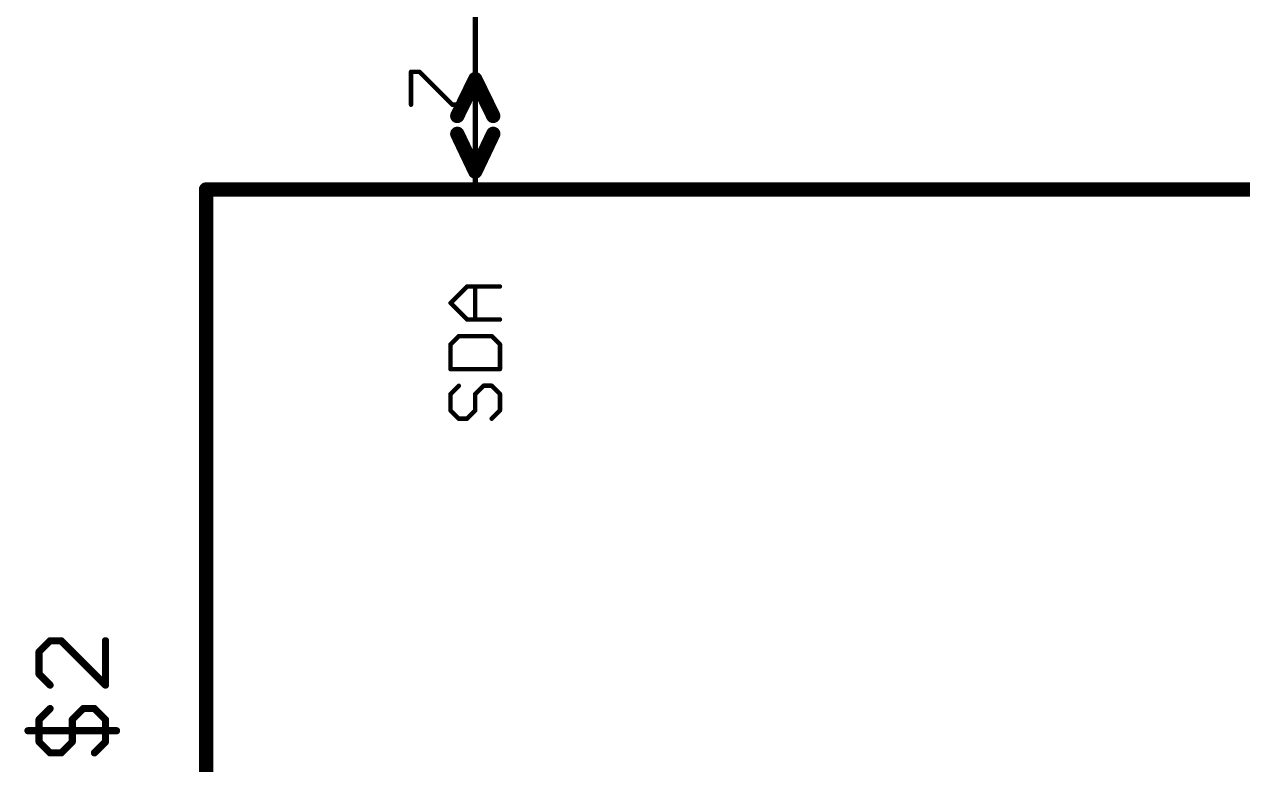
# Model space of a CAD drawing. Extents: x -48 to 226, y 23 to 111.
# Drawn here: x 162.5 to 196.98, y 52.31 to 73.25 of the extents above; entities that cross this region are included whole.
import ezdxf

# ---------------------------------------------------------------- set-up
doc = ezdxf.new("R2010")
doc.units = 0
doc.layers.add('94', color=14, linetype='CONTINUOUS')
doc.layers.add('95', color=251, linetype='CONTINUOUS')

msp = doc.modelspace()

# ---------------------------------------------------------------- linework, layer by layer
at = {"layer": '94'}
for points, const_width in [([(175.26, 73.66), (175.26, 68.58)], 0.1524), ([(174.752, 70.6628), (175.26, 71.7042)], 0.4064), ([(175.768, 70.6628), (175.26, 71.7042)], 0.4064), ([(175.26, 69.088), (174.752, 70.1548)], 0.4064), ([(175.26, 69.088), (175.768, 70.1548)], 0.4064), ([(218.44, 68.58), (167.64, 68.58)], 0.4064), ([(167.64, 68.58), (167.64, 43.18)], 0.4064)]:
    msp.add_lwpolyline(points, dxfattribs=dict(at, const_width=const_width))
for points, const_width in [([(175.3513, 71.7487, 1), (175.1687, 71.6597)], 0.2032), ([(175.3513, 71.6597, 1), (175.1687, 71.7487)], 0.2032), ([(174.6607, 70.7073, 1), (174.8433, 70.6183)], 0.2032), ([(175.6767, 70.6183, 1), (175.8593, 70.7073)], 0.2032), ([(174.8437, 70.1985, 1), (174.6603, 70.1111)], 0.2032), ([(175.8597, 70.1111, 1), (175.6763, 70.1985)], 0.2032), ([(175.1683, 69.1317, 1), (175.3517, 69.0443)], 0.2032), ([(175.1683, 69.0443, 1), (175.3517, 69.1317)], 0.2032), ([(167.64, 68.6816, 1), (167.64, 68.4784)], 0.2032), ([(167.7416, 68.58, 1), (167.5384, 68.58)], 0.2032), ([(175.2219, 68.58, 1), (175.2981, 68.58)], 0.0762)]:
    msp.add_lwpolyline(points, format="xyb", dxfattribs=dict(at, const_width=const_width))
at = {"layer": '95'}
for points, const_width in [([(173.4427, 70.9803), (173.4427, 71.9124)], 0.127), ([(173.4427, 71.9124), (173.6757, 71.9124)], 0.127), ([(173.6757, 71.9124), (174.6079, 70.9803)], 0.127), ([(174.6079, 70.9803), (174.8409, 70.9803)], 0.127), ([(174.5603, 65.3695), (175.0264, 65.8355)], 0.127), ([(175.0264, 65.8355), (175.9585, 65.8355)], 0.127), ([(175.2594, 64.9034), (175.2594, 65.8355)], 0.127), ([(175.0264, 64.9034), (174.5603, 65.3695)], 0.127), ([(175.9585, 64.9034), (175.0264, 64.9034)], 0.127), ([(174.7933, 64.4323), (174.5603, 64.1992)], 0.127), ([(175.7255, 64.4323), (174.7933, 64.4323)], 0.127), ([(175.9585, 64.1992), (175.7255, 64.4323)], 0.127), ([(174.5603, 64.1992), (174.5603, 63.5001)], 0.127), ([(175.9585, 63.5001), (175.9585, 64.1992)], 0.127), ([(174.5603, 63.5001), (175.9585, 63.5001)], 0.127), ([(174.7933, 63.029), (174.5603, 62.796)], 0.127), ([(174.5603, 62.796), (174.5603, 62.3299)], 0.127), ([(175.2594, 62.796), (175.4924, 63.029)], 0.127), ([(175.2594, 62.3299), (175.2594, 62.796)], 0.127), ([(175.4924, 63.029), (175.7255, 63.029)], 0.127), ([(175.7255, 63.029), (175.9585, 62.796)], 0.127), ([(175.9585, 62.796), (175.9585, 62.3299)], 0.127), ([(174.5603, 62.3299), (174.7933, 62.0969)], 0.127), ([(174.7933, 62.0969), (175.0264, 62.0969)], 0.127), ([(175.0264, 62.0969), (175.2594, 62.3299)], 0.127), ([(175.9585, 62.3299), (175.7255, 62.0969)], 0.127), ([(163.2275, 55.8136), (162.914, 55.5)], 0.2032), ([(163.5411, 55.8136), (163.2275, 55.8136)], 0.2032), ([(164.7952, 54.5594), (163.5411, 55.8136)], 0.2032), ([(164.7952, 55.8136), (164.7952, 54.5594)], 0.2032), ([(162.914, 55.5), (162.914, 54.873)], 0.2032), ([(162.914, 54.873), (163.2275, 54.5594)], 0.2032), ([(162.914, 53.5822), (163.2275, 53.8957)], 0.2032), ([(164.1681, 53.8957), (163.8546, 53.5822)], 0.2032), ([(164.4817, 53.8957), (164.1681, 53.8957)], 0.2032), ([(164.7952, 53.5822), (164.4817, 53.8957)], 0.2032), ([(162.914, 52.9551), (162.914, 53.5822)], 0.2032), ([(163.8546, 53.5822), (163.8546, 52.9551)], 0.2032), ([(164.7952, 52.9551), (164.7952, 53.5822)], 0.2032), ([(162.6005, 53.2687), (165.1087, 53.2687)], 0.2032), ([(163.2275, 52.6416), (162.914, 52.9551)], 0.2032), ([(163.8546, 52.9551), (163.5411, 52.6416)], 0.2032), ([(164.4817, 52.6416), (164.7952, 52.9551)], 0.2032), ([(163.5411, 52.6416), (163.2275, 52.6416)], 0.2032)]:
    msp.add_lwpolyline(points, dxfattribs=dict(at, const_width=const_width))
for points, const_width in [([(173.4427, 71.9442, 1), (173.4427, 71.8807)], 0.0635), ([(173.4745, 71.9124, 1), (173.411, 71.9124)], 0.0635), ([(173.6982, 71.9349, 1), (173.6533, 71.89)], 0.0635), ([(173.6757, 71.8807, 1), (173.6757, 71.9442)], 0.0635), ([(174.6079, 71.0121, 1), (174.6079, 70.9485)], 0.0635), ([(174.5854, 70.9578, 1), (174.6303, 71.0028)], 0.0635), ([(174.8409, 70.9485, 1), (174.8409, 71.0121)], 0.0635), ([(173.411, 70.9803, 1), (173.4745, 70.9803)], 0.0635), ([(175.0264, 65.8673, 1), (175.0264, 65.8038)], 0.0635), ([(175.0488, 65.8131, 1), (175.0039, 65.858)], 0.0635), ([(175.2912, 65.8355, 1), (175.2277, 65.8355)], 0.0635), ([(175.9585, 65.8038, 1), (175.9585, 65.8673)], 0.0635), ([(174.5828, 65.3919, 1), (174.5379, 65.347)], 0.0635), ([(174.5379, 65.3919, 1), (174.5828, 65.347)], 0.0635), ([(175.0264, 64.9352, 1), (175.0264, 64.8717)], 0.0635), ([(175.0039, 64.881, 1), (175.0488, 64.9259)], 0.0635), ([(175.2277, 64.9034, 1), (175.2912, 64.9034)], 0.0635), ([(175.9585, 64.8717, 1), (175.9585, 64.9352)], 0.0635), ([(174.7933, 64.464, 1), (174.7933, 64.4005)], 0.0635), ([(174.8158, 64.4098, 1), (174.7709, 64.4547)], 0.0635), ([(175.7479, 64.4547, 1), (175.703, 64.4098)], 0.0635), ([(175.7255, 64.4005, 1), (175.7255, 64.464)], 0.0635), ([(174.5921, 64.1992, 1), (174.5286, 64.1992)], 0.0635), ([(174.5379, 64.2217, 1), (174.5828, 64.1768)], 0.0635), ([(175.9903, 64.1992, 1), (175.9268, 64.1992)], 0.0635), ([(175.936, 64.1768, 1), (175.981, 64.2217)], 0.0635), ([(174.5603, 63.5319, 1), (174.5603, 63.4684)], 0.0635), ([(174.5286, 63.5001, 1), (174.5921, 63.5001)], 0.0635), ([(175.9268, 63.5001, 1), (175.9903, 63.5001)], 0.0635), ([(175.9585, 63.4684, 1), (175.9585, 63.5319)], 0.0635), ([(174.5921, 62.796, 1), (174.5286, 62.796)], 0.0635), ([(174.5379, 62.8184, 1), (174.5828, 62.7735)], 0.0635), ([(174.8158, 63.0065, 1), (174.7709, 63.0514)], 0.0635), ([(175.2912, 62.796, 1), (175.2277, 62.796)], 0.0635), ([(175.237, 62.8184, 1), (175.2819, 62.7735)], 0.0635), ([(175.4924, 63.0607, 1), (175.4924, 62.9972)], 0.0635), ([(175.5149, 63.0065, 1), (175.47, 63.0514)], 0.0635), ([(175.7479, 63.0514, 1), (175.703, 63.0065)], 0.0635), ([(175.7255, 62.9972, 1), (175.7255, 63.0607)], 0.0635), ([(175.9903, 62.796, 1), (175.9268, 62.796)], 0.0635), ([(175.936, 62.7735, 1), (175.981, 62.8184)], 0.0635), ([(174.5828, 62.3523, 1), (174.5379, 62.3074)], 0.0635), ([(174.5286, 62.3299, 1), (174.5921, 62.3299)], 0.0635), ([(174.7933, 62.1286, 1), (174.7933, 62.0651)], 0.0635), ([(174.7709, 62.0744, 1), (174.8158, 62.1193)], 0.0635), ([(175.0039, 62.1193, 1), (175.0488, 62.0744)], 0.0635), ([(175.0264, 62.0651, 1), (175.0264, 62.1286)], 0.0635), ([(175.2277, 62.3299, 1), (175.2912, 62.3299)], 0.0635), ([(175.2819, 62.3074, 1), (175.237, 62.3523)], 0.0635), ([(175.703, 62.1193, 1), (175.7479, 62.0744)], 0.0635), ([(175.9268, 62.3299, 1), (175.9903, 62.3299)], 0.0635), ([(175.981, 62.3074, 1), (175.936, 62.3523)], 0.0635), ([(163.2275, 55.8644, 1), (163.2275, 55.7628)], 0.1016), ([(163.2634, 55.7776, 1), (163.1916, 55.8495)], 0.1016), ([(163.577, 55.8495, 1), (163.5051, 55.7776)], 0.1016), ([(163.5411, 55.7628, 1), (163.5411, 55.8644)], 0.1016), ([(164.846, 55.8136, 1), (164.7444, 55.8136)], 0.1016), ([(162.9648, 55.5, 1), (162.8632, 55.5)], 0.1016), ([(162.8781, 55.5359, 1), (162.9499, 55.4641)], 0.1016), ([(162.9499, 54.9089, 1), (162.8781, 54.837)], 0.1016), ([(162.8632, 54.873, 1), (162.9648, 54.873)], 0.1016), ([(163.1916, 54.5235, 1), (163.2634, 54.5953)], 0.1016), ([(164.7444, 54.5594, 1), (164.846, 54.5594)], 0.1016), ([(164.7593, 54.5235, 1), (164.8311, 54.5953)], 0.1016), ([(163.2634, 53.8598, 1), (163.1916, 53.9317)], 0.1016), ([(164.1681, 53.9466, 1), (164.1681, 53.8449)], 0.1016), ([(164.2041, 53.8598, 1), (164.1322, 53.9317)], 0.1016), ([(164.5176, 53.9317, 1), (164.4457, 53.8598)], 0.1016), ([(164.4817, 53.8449, 1), (164.4817, 53.9466)], 0.1016), ([(162.9648, 53.5822, 1), (162.8632, 53.5822)], 0.1016), ([(162.8781, 53.6181, 1), (162.9499, 53.5463)], 0.1016), ([(163.9054, 53.5822, 1), (163.8038, 53.5822)], 0.1016), ([(163.8187, 53.6181, 1), (163.8905, 53.5463)], 0.1016), ([(164.846, 53.5822, 1), (164.7444, 53.5822)], 0.1016), ([(164.7593, 53.5463, 1), (164.8311, 53.6181)], 0.1016), ([(162.6005, 53.3195, 1), (162.6005, 53.2179)], 0.1016), ([(165.1087, 53.2179, 1), (165.1087, 53.3195)], 0.1016), ([(162.9499, 52.9911, 1), (162.8781, 52.9192)], 0.1016), ([(162.8632, 52.9551, 1), (162.9648, 52.9551)], 0.1016), ([(163.8038, 52.9551, 1), (163.9054, 52.9551)], 0.1016), ([(163.8905, 52.9192, 1), (163.8187, 52.9911)], 0.1016), ([(164.7444, 52.9551, 1), (164.846, 52.9551)], 0.1016), ([(164.8311, 52.9192, 1), (164.7593, 52.9911)], 0.1016), ([(163.2275, 52.6924, 1), (163.2275, 52.5908)], 0.1016), ([(163.1916, 52.6057, 1), (163.2634, 52.6775)], 0.1016), ([(163.5051, 52.6775, 1), (163.577, 52.6057)], 0.1016), ([(163.5411, 52.5908, 1), (163.5411, 52.6924)], 0.1016), ([(164.4457, 52.6775, 1), (164.5176, 52.6057)], 0.1016)]:
    msp.add_lwpolyline(points, format="xyb", dxfattribs=dict(at, const_width=const_width))

doc.saveas('drawing.dxf')
